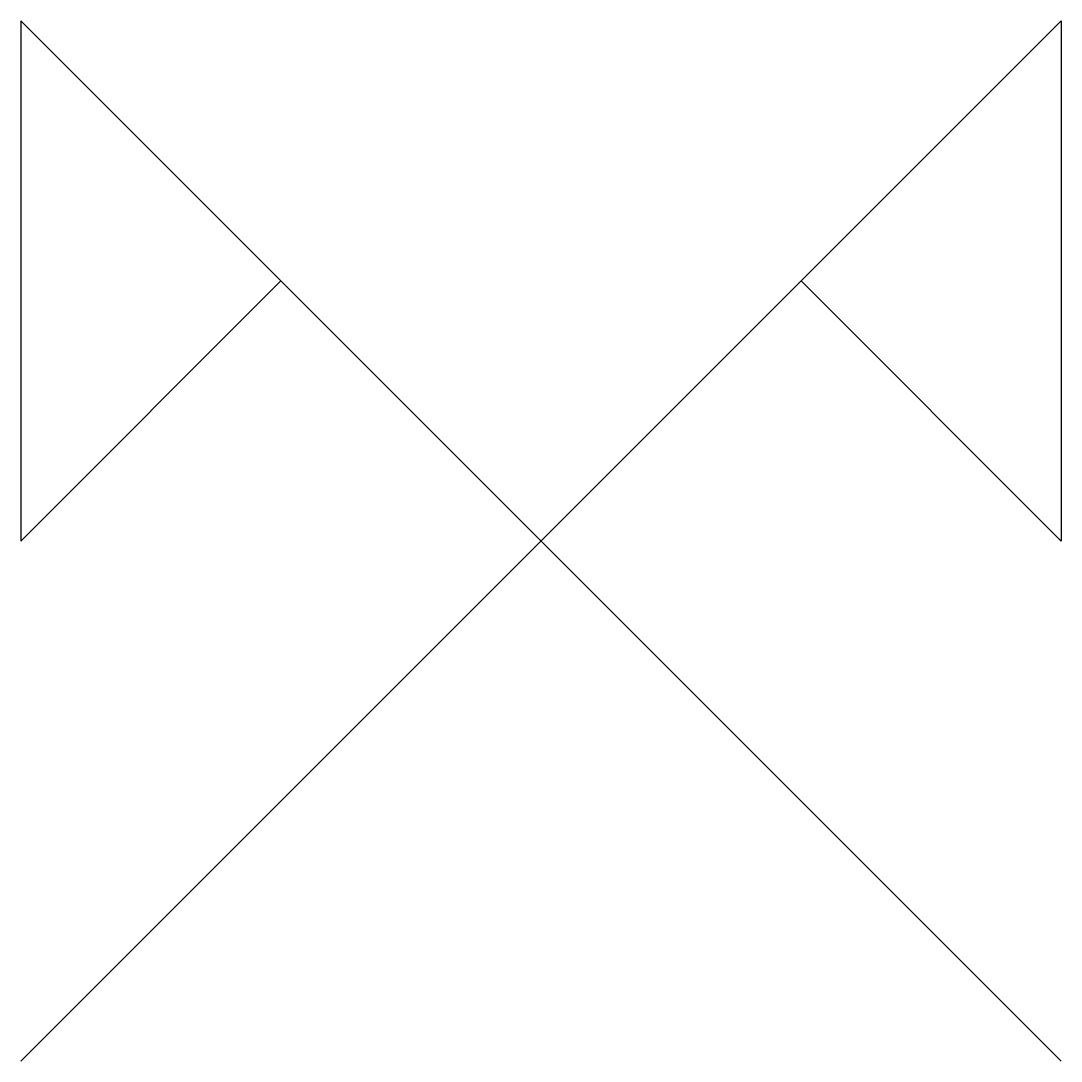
# Model space of a CAD drawing. Header units: millimetres. Extents: x 1192.231 to 1192.795, y -1205.353 to -1204.789.
import ezdxf

# ---------------------------------------------------------------- set-up
doc = ezdxf.new("R2010")
doc.units = ezdxf.units.MM
doc.header["$LTSCALE"] = 10
doc.layers.add('Símbolos_Gráficos', color=1, linetype='Continuous')

msp = doc.modelspace()

# ---------------------------------------------------------------- linework, layer by layer
at = {"layer": 'Símbolos_Gráficos'}
for p, q in [((1192.23127, -1204.7894), (1192.79508, -1205.35321)), ((1192.23127, -1205.35321), (1192.79508, -1204.7894)), ((1192.23127, -1204.7894), (1192.23127, -1205.07131)), ((1192.79508, -1204.7894), (1192.79508, -1205.07131)), ((1192.23127, -1205.07131), (1192.37222, -1204.93035)), ((1192.79508, -1205.07131), (1192.65413, -1204.93035))]:
    msp.add_line(p, q, dxfattribs=at)

doc.saveas('drawing.dxf')
